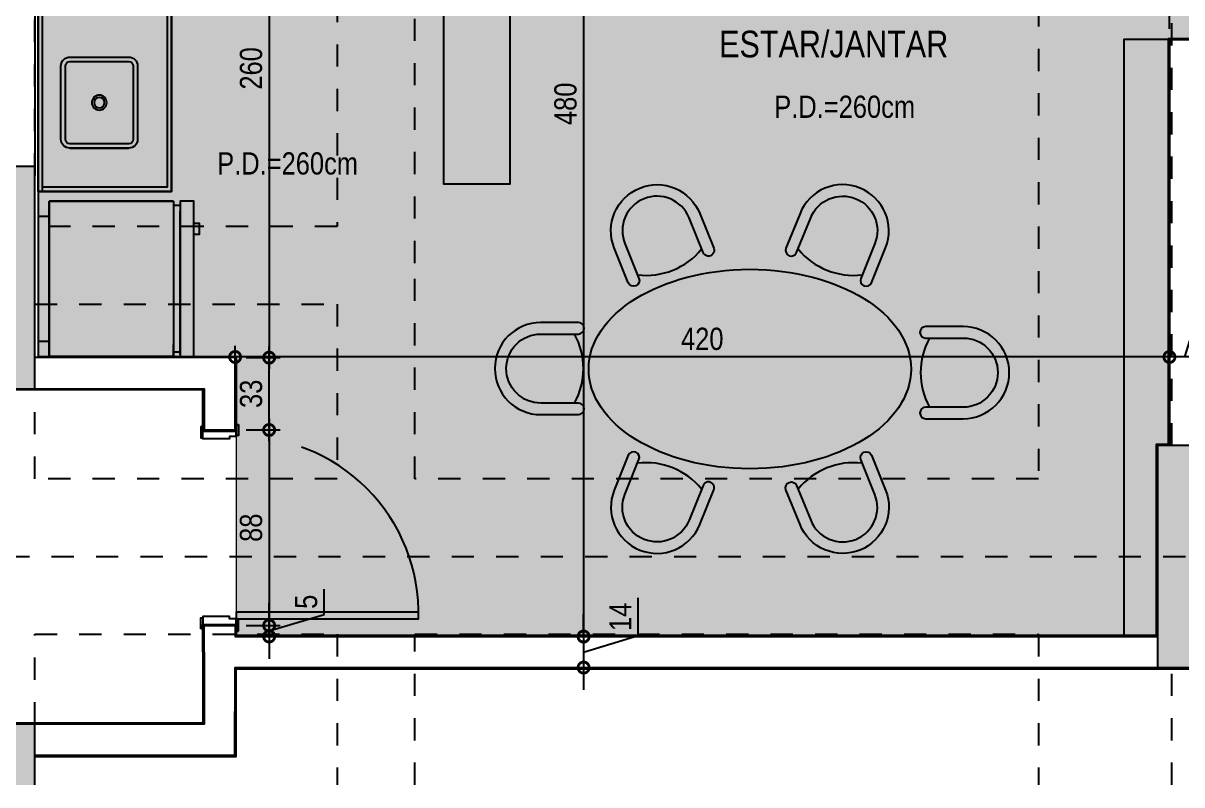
# Model space of a CAD drawing. Header units: metres. Extents: x -41 to 570, y -54 to 184.
# Drawn here: x 10.38 to 15.59, y -54.23 to -50.8 of the extents above; entities that cross this region are included whole.
import ezdxf
from ezdxf.enums import TextEntityAlignment as Align
from ezdxf.xclip import XClip

# ---------------------------------------------------------------- set-up
doc = ezdxf.new("R2010")
doc.units = ezdxf.units.M
doc.header["$XCLIPFRAME"] = 0
for name, pattern in [('DASHEDX2', [1.5, 1, -0.5]), ('ESTILO_TQS_0004', [1.1199999999999999, 0.5, -0.2, 0.01, -0.2, 0.01, -0.2]), ('PUC$0$DASHEDX2', [1.5, 1, -0.5])]:
    doc.linetypes.add(name, pattern=pattern)
for name, color, linetype in [('1', 232, 'DASHEDX2'), ('205', 232, 'ESTILO_TQS_0004'), ('4', 2, 'Continuous'), ('ARQ-DIM', 2, 'Continuous'), ('ARQ-TXT', 2, 'Continuous'), ('PUC$0$ARQ-ALV ACAB', 4, 'Continuous'), ('PUC$0$ARQ-ALV OSSO', 5, 'Continuous'), ('PUC$0$ARQ-CAX @ 1', 1, 'Continuous'), ('PUC$0$ARQ-HID', 7, 'Continuous'), ('PUC$0$ARQ-MOB', 7, 'Continuous'), ('PUC$0$ARQ-PRJ', 7, 'PUC$0$DASHEDX2')]:
    doc.layers.add(name, color=color, linetype=linetype)
doc.layers.add('PUC$0$ARQ-FORRO', color=9, linetype='Continuous', lineweight=5)
doc.styles.add('Adesa', font='ARIALN.TTF')
doc.dimstyles.new('ADESA 1-0050', dxfattribs={"dimtxt": 0.1, "dimasz": 0.1, "dimexe": 0.05, "dimexo": 0.05, "dimgap": 0.03, "dimtad": 1, "dimdec": 1, "dimlfac": 100, "dimzin": 12, "dimtxsty": 'Adesa', "dimblk": 'DOTSMALL', "dimcen": 1, "dimdle": 0.05, "dimclrd": 1, "dimclre": 1, "dimclrt": 256, "dimazin": 3, "dimtm": 1e-09, "dimtfac": 1, "dimtdec": 1, "dimtmove": 1, "dimatfit": 0, "dimldrblk": 'DOTSMALL', "dimfxl": 0.8, "dimtvp": 2, "dimtolj": 1, "dimtzin": 0, "dimarcsym": 0})

# ---------------------------------------------------------------- blocks, each defined once
blk = doc.blocks.new('PUC$0$00002ITA-AIT-PR-008-BSE-PLA-TIP-R00$0$Cuba 1')
blk.add_line((0.2050000000000978, 0.305000000000291), (0.2050000000000978, 0.03999999999996362))
for points in [[(0.1650000000001342, -4.547473508864641e-13, 0.414213562373095), (0.2050000000000978, 0.03999999999996362), (0.2050000000000978, 0.305000000000291, 0.414213562373095), (0.1650000000001342, 0.3449999999997999), (-0.1650000000001342, 0.3450000000002547, 0.414213562373095), (-0.2050000000001546, 0.3049999999998363), (-0.2050000000001546, 0.03999999999996362, 0.414213562373095), (-0.165000000000191, -4.547473508864641e-13)], [(-0.165000000000191, 0.02000000000043656), (0.1650000000001342, 0.01999999999952706, 0.414213562373095), (0.1849999999996612, 0.03999999999996362), (0.185000000000116, 0.3049999999998363, 0.414213562373095), (0.1650000000001342, 0.3249999999998181), (-0.1650000000001342, 0.3249999999998181, 0.414213562373095), (-0.185000000000116, 0.3049999999998363), (-0.1849999999996612, 0.03999999999996362, 0.414213562373095)]]:
    blk.add_lwpolyline(points, format="xyb", close=True)
for radius in [0.0337021129208581, 0.0237021129208581]:
    blk.add_circle((0, 0.1725000000001273), radius)
blk = doc.blocks.new('*U3397')
at = {"linetype": 'Continuous'}
blk.add_lwpolyline([(0, 0), (0, 0.5999999918791219), (-1.199999999998907, 0.5999999918791219), (-1.199999999998907, 0)], dxfattribs=at)
at = {"lineweight": -2}
for points in [[(-1.199999999998907, 0), (-1.199999999998907, 0.5999999918791219), (0, 0.5999999918791219), (0, 0)], [(-1.179999999998907, 0.02), (-1.179999999998907, 0.5799999918791219), (-0.02000000000000002, 0.5799999918791219), (-0.02, 0.02000000000000013)], [(0, 0.02), (-1.199999999998907, 0.02)], [(0, 0), (-1.199999999998907, 0)]]:
    blk.add_lwpolyline(points, dxfattribs=at)
at = {"lineweight": -2, "extrusion": (0, 0, -1), "zscale": -1, "rotation": 180}
blk.add_blockref('PUC$0$00002ITA-AIT-PR-008-BSE-PLA-TIP-R00$0$Cuba 1', (0.4000000000196451, 0.4474999923912041), dxfattribs=at)
blk = doc.blocks.new('*U3365')
for points in [[(0, 0), (-1.836970198722981e-17, 0.8200000000003125), (-0.03000000000020011, 0.8200000000003125), (-0.03000000000020009, 0)], [(-0.8749999999981308, 0.01000000000070145), (-0.8249999999984037, 0.01000000000070145), (-0.8249999999984037, 2.557953848736361e-13), (-0.8749999999981308, 2.557953848736361e-13)], [(0.05500000000006366, 0.01000000000036039), (0.005000000000336513, 0.01000000000036039), (0.005000000000336513, -8.526512829121202e-14), (0.05500000000006366, -8.526512829121202e-14)], [(-0.8649999999987084, -0.1599999999774298), (-0.8149999999989812, -0.1599999999774298), (-0.8149999999989812, -0.1499999999769841), (-0.8649999999987084, -0.1499999999769841)], [(0.04499999999984539, -0.1600000000460113), (-0.004999999999881766, -0.1600000000460113), (-0.004999999999881766, -0.1500000000455941), (0.04499999999984539, -0.1500000000455941)]]:
    blk.add_lwpolyline(points, close=True)
for points in [[(-0.8599999999991677, 0), (-0.8199999999999998, 2.273736754432321e-13), (-0.8199999999999998, -0.02999999999997272), (-0.8099999999997816, -0.02999999999997272), (-0.8099999999989858, -0.1499999999630006), (-0.8450000000000908, -0.149999999963228), (-0.8449999999995224, 0)], [(0.03999999999973625, -2.273736754432321e-13), (3.410605131648481e-13, 0), (3.410605131648481e-13, -0.03000000000020009), (-0.009999999999877218, -0.03000000000020009), (-0.009999999999877218, -0.1499999999999773), (0.02500000000077307, -0.1500000000002046), (0.02499999999952252, -2.273736754432321e-13)]]:
    blk.add_lwpolyline(points)
at = {"layer": 'PUC$0$ARQ-PRJ'}
blk.add_arc((-0.02365384615401838, 0.02365384615450771), 0.7966973711411196, 88.29864539466116, 181.7013546053483, dxfattribs=at)
blk = doc.blocks.new('PUC$0$pl apto tipo 1 puc')
at = {"layer": 'PUC$0$ARQ-ALV ACAB'}
for points, elevation in [([(-25.7882848676399, 0.2900082776113591), (-25.7882848676399, -2.304959889423837), (-26.679533418088, -2.304959889423837), (-26.67953249432352, -2.640547286551475), (-26.52953249432297, -2.640547123533929), (-26.52953341808745, -2.454959889423814), (-25.77828486759064, -2.454959889423814)], 4.318356323904093e-06), ([(-31.03205172505128, -2.689961659423824), (-31.03205023336559, -1.034990847697702), (-31.81982354489725, -1.034990759796839), (-31.81982354489725, -0.8750092260491199), (-30.87204998403434, -0.8750095632821627), (-30.87205172902192, -2.699961608013979)], 4.318356323904093e-06), ([(-30.81828602189516, -3.559957657495489), (-30.81828602189516, -2.70496165942381), (-30.81828602189516, -2.69996165942381), (-30.87205172902192, -2.69996160801398)], -4.31835632350037e-06), ([(-26.52953249432369, -3.635547205043314), (-26.52953249432369, -3.5105472050427), (-26.67953249432333, -3.5105472050427), (-26.67953249432333, -3.559961659423806), (-30.81828602189516, -3.559957657495489), (-26.67953249432333, -3.559961659423806)], -4.31835632350037e-06)]:
    blk.add_lwpolyline(points, dxfattribs=dict(at, elevation=elevation))
at = {"layer": 'PUC$0$ARQ-ALV ACAB', "elevation": 4.318356323904093e-06}
blk.add_lwpolyline([(-30.81828602189516, -3.559957657495488), (-30.81828602189516, -3.559957657495488)], close=True, dxfattribs=at)
at = {"layer": 'PUC$0$ARQ-ALV ACAB'}
for points in [[(-26.52953249432369, -3.636333951119586), (-26.52948810433573, -3.954831490057442), (-25.77324081750044, -3.954831490057428)], [(-25.77824081750045, -4.104831490057434), (-26.67860614605237, -4.104831490057444), (-26.67953249432367, -3.709961659423812), (-30.8232852074884, -3.709961659423824), (-26.67953249432333, -3.709961659423812)]]:
    blk.add_lwpolyline(points, dxfattribs=at)
at = {"layer": 'PUC$0$ARQ-ALV OSSO'}
for points, elevation in [([(-25.77327727750044, 2.859260849180443), (-25.7732848676399, -1.489959889423814)], -4.318356323902826e-06), ([(-31.01705173855576, -2.704961659423824), (-31.01705022888903, -1.019990848223731), (-31.81482354489725, -1.019990760322868), (-31.81482354489725, -0.880009227817475), (-30.87704998882521, -0.8800095615138069), (-30.8770517374884, -2.704961659423825)], 4.318356323904093e-06), ([(-25.7732848676399, -2.449959889423814), (-26.53453343186275, -2.449959889423814), (-26.53453249755802, -2.635547047459362), (-26.67453249108854, -2.635547199609065), (-26.67453341078274, -2.309959889423837), (-25.7732848676399, -2.309959889423837)], 4.318356323904093e-06), ([(-30.8770517374884, -2.705654802987747), (-30.8770517374884, -2.705584720005289)], -1.295506897130729e-05), ([(-26.53453249432369, -3.635547205043314), (-26.53453249432369, -3.515547205043325), (-26.67453249432333, -3.515547205043326), (-26.67453249432333, -3.564961659423806), (-30.8232852074884, -3.564961659423818)], -4.31835632350037e-06), ([(-26.53453249432369, -3.635547205043314), (-26.53453249432369, -3.515547205043325), (-26.67453249432333, -3.515547205043326), (-26.67453249432333, -3.564961659423806), (-30.8232852074884, -3.564961659423818)], -4.31835632350037e-06)]:
    blk.add_lwpolyline(points, dxfattribs=dict(at, elevation=elevation))
for points in [[(-26.53453249432369, -3.636333951119586), (-26.53448810433573, -3.959831490057442), (-25.77324081750044, -3.959831490057427)], [(-25.77324081750044, -4.099831490057435), (-26.67361700496068, -4.099831490057445), (-26.67454335323198, -3.704961659423812), (-30.82608413462683, -3.704961659423824)]]:
    blk.add_lwpolyline(points, dxfattribs=at)
at = {"layer": 'PUC$0$ARQ-CAX @ 1', "xscale": -1.000000000000016, "rotation": 90}
blk.add_blockref('*U3365', (-26.67953249432355, -3.485547205042509, -4.31835632350037e-06), dxfattribs=at)
at = {"layer": 'PUC$0$ARQ-HID', "extrusion": (0, 0, -1), "zscale": -1, "rotation": 270}
blk.add_blockref('*U3397', (25.7882848676399, -1.562039414001873, -4.318356323501638e-06), dxfattribs=at)
blk = doc.blocks.new('PUC$0$pl forro 1')
at = {"layer": 'PUC$0$ARQ-FORRO'}
h = blk.add_hatch(color=256, dxfattribs=at)
h.dxf.hatch_style = 1
h.paths.add_polyline_path([(5.549885731121023, 2.6848985943828), (5.54988655343427, 1.824902596311908), (5.496120023994266, 1.824902544901286), (5.496121768981844, -4.949983052615625e-05), (2.728320643843404, -6.940239395647474e-05), (2.728320830035585, -0.900646489882165), (5.496129895309473, -0.9006699618249963), (5.496129895309476, -2.100839310448232), (8.606137039050441, -2.100828752787119), (8.60613566340605, -0.1978419383331862), (8.756135675815678, -0.1978418412666493), (8.75613630171685, -1.1650668621095), (10.57988688537628, -1.165067340724049), (10.57988688537628, 1.429900826311147), (9.68863833493689, 1.429903611625282), (9.688637160105188, 2.684902596309088)])
blk.add_lwpolyline([(5.549885731121023, 2.6848985943828), (5.54988655343427, 1.824902596311908), (5.496120023994266, 1.824902544901286), (5.496121768981844, -4.949983052615625e-05), (2.728320643843404, -6.940239395647474e-05), (2.728320830035585, -0.900646489882165), (5.496129895309473, -0.9006699618249963), (5.496129895309476, -2.100839310448232), (8.606137039050441, -2.100828752787119), (8.60613566340605, -0.1978419383331862), (8.756135675815678, -0.1978418412666493), (8.75613630171685, -1.1650668621095), (10.57988688537628, -1.165067340724049), (10.57988688537628, 1.429900826311147), (9.68863833493689, 1.429903611625282), (9.688637160105188, 2.684902596309088)], close=True, dxfattribs=at)
blk = doc.blocks.new('PUC$0$GELADEIRA')
for p, q in [((-0.009807916487375223, 0.7391569013258277), (-0.6546741207783497, 0.7391569013258277)), ((-0.05502648320498338, 0.7391492746525046), (-0.009807923656921957, 0.7391569013276467)), ((-0.009807916487261537, 0.7391569013267372), (-0.05502143961894035, 0.7391492755010631)), ((-0.6999985621428777, 0.7092458692974333), (-0.699998562140604, 0.1500008279879694)), ((-0.6999985621404903, 0.7092458692974333), (1.437859395991836e-06, 0.7092458692974333)), ((-0.699998562140604, 0.1500008279870599), (-0.699998562140604, 0.7092458692974333)), ((-0.6999985621404903, 0.1500008279879694), (-0.6999985621404903, 0.7092458692974333)), ((1.437857008568244e-06, 0.7092458693010713), (-0.05502143962155515, 0.7092458692992523)), ((-0.05502143961894035, 0.7092458692983428), (1.437859509678674e-06, 0.7092458692983428)), ((1.437859395936325e-06, 0.1500008279887652), (1.437857008568244e-06, 0.7092458693010713)), ((1.437859395991836e-06, 0.7092458692974333), (1.437859395936325e-06, 0.1500008279869463)), ((1.437859509678674e-06, 0.7092458692983428), (1.437859509623163e-06, 0.1500008279878557)), ((-0.699998562140604, 0.1500008279879694), (1.437859395936325e-06, 0.1500008279887652)), ((1.437859395936325e-06, 0.1500008279869463), (-0.699998562140604, 0.1500008279870599)), ((1.437859509623163e-06, 0.1500008279878557), (-0.6999985621404903, 0.1500008279879694))]:
    blk.add_line(p, q)
blk.add_lwpolyline([(1.437859509678674e-06, 0.7391569013267372), (1.437859509678674e-06, 0.800000827989038), (-0.6999985621404903, 0.8000008279891517), (-0.6999985621404903, 0.7391569013267372)], close=True)
for points in [[(-0.5999985621404675, 0.8000008279891517), (-0.5999985621404675, 0.8240008279891526), (-0.5499985621404562, 0.8240008279891526), (-0.5499985621404562, 0.8000008279891517)], [(-0.6799985621405085, 0.7391569013267372), (-0.6799985621405085, 0.7092458692974333)], [(-0.01999856214047213, 0.7391569013267372), (-0.01999856214047213, 0.7092458692983428)], [(-0.6299985621404403, 0.1500008279879694), (-0.6299985621400992, 0.1000008279879012), (-0.06999856214099515, 0.100000827990175), (-0.06999999999999323, 0.1500000019029131)]]:
    blk.add_lwpolyline(points)
blk = doc.blocks.new('PUC$0$mobiliariop35')
for points in [[(-0.1534172595220298, 0.9402359659846696, -0.4142135623730951), (0.0019398831605031, 1.095593108667159), (0.0022428468500948, 1.095593108667159, -0.4142135623730951), (0.1575999895330824, 0.9402359659846696), (0.1575999895330824, 0.7713725669980394, 1), (0.2093857037602902, 0.7713725669980394), (0.2093857037602902, 0.9402359659846696, 0.4142135623730951), (0.0022428468500948, 1.147378822894665), (0.0019398831605031, 1.147378822894665, 0.4142135623730957), (-0.2052029737496923, 0.9402359659846696), (-0.2052029737496923, 0.7713725669980394, 1), (-0.1534172595220298, 0.7713725669980394)], [(-0.6809158028145248, 0.2737137504046103, -0.4142135623730951), (-0.7667626272182133, 0.4759561947745823), (-0.7666491350219076, 0.4762370978165933, -0.4142135623730951), (-0.5644066906525042, 0.5620839222203105), (-0.4078392734845693, 0.4988265795733044, 1), (-0.3884400034903592, 0.5468414577022429), (-0.5450074206573845, 0.6100988003492632, 0.4142135623730951), (-0.8146640131512866, 0.4956363678109598), (-0.8147775053471376, 0.4953554647689488, 0.4142135623730957), (-0.7003150728082801, 0.2256988722756716), (-0.543747655641255, 0.1624415296286514, 1), (-0.5243483856465903, 0.2104564077575901)], [(0.68091580281407, 0.2737137504046103, 0.4142135623730951), (0.7667626272182133, 0.4759561947745823), (0.7666491350219076, 0.4762370978165933, 0.4142135623730951), (0.5644066906525042, 0.5620839222203105), (0.4078392734850242, 0.4988265795733044, -1), (0.3884400034903592, 0.5468414577022429), (0.5450074206578392, 0.6100988003492632, -0.4142135623730951), (0.8146640131512866, 0.4956363678109598), (0.8147775053471376, 0.4953554647689488, -0.4142135623730957), (0.700315072808735, 0.2256988722756716), (0.543747655641255, 0.1624415296286514, -1), (0.5243483856461353, 0.2104564077575901)], [(-0.6809158028145248, -0.2737137504046245, 0.4142135623730951), (-0.7667626272182133, -0.4759561947745823), (-0.7666491350219076, -0.4762370978166075, 0.4142135623730951), (-0.5644066906525042, -0.5620839222203245), (-0.4078392734845693, -0.4988265795733044, -1), (-0.3884400034903592, -0.5468414577022572), (-0.5450074206573845, -0.6100988003492775, -0.4142135623730951), (-0.8146640131512866, -0.495636367810974), (-0.8147775053471376, -0.4953554647689629, -0.4142135623730957), (-0.7003150728082801, -0.2256988722756859), (-0.543747655641255, -0.1624415296286514, -1), (-0.5243483856465903, -0.2104564077576043)], [(0.68091580281407, -0.2737137504046245, -0.4142135623730951), (0.7667626272182133, -0.4759561947745823), (0.7666491350219076, -0.4762370978166075, -0.4142135623730951), (0.5644066906525042, -0.5620839222203245), (0.4078392734850242, -0.4988265795733044, 1), (0.3884400034903592, -0.5468414577022572), (0.5450074206578392, -0.6100988003492775, 0.4142135623730951), (0.8146640131512866, -0.495636367810974), (0.8147775053471376, -0.4953554647689629, 0.4142135623730957), (0.700315072808735, -0.2256988722756859), (0.543747655641255, -0.1624415296286514, 1), (0.5243483856461353, -0.2104564077576043)], [(0.139214481977433, -0.9597308673104123, -0.4142135623730951), (-0.0161426607050999, -1.115088009992902), (-0.0164456243951463, -1.115088009992902, -0.4142135623730951), (-0.1718027670781339, -0.9597308673104123), (-0.1718027670781339, -0.7908674683237537, 1), (-0.2235884813057964, -0.7908674683237537), (-0.2235884813057964, -0.9597308673104123, 0.4142135623730951), (-0.0164456243951463, -1.166873724220407), (-0.0161426607050999, -1.166873724220407, 0.4142135623730957), (0.1910001962046408, -0.9597308673104123), (0.1910001962046408, -0.7908674683237537, 1), (0.139214481977433, -0.7908674683237537)]]:
    blk.add_lwpolyline(points, format="xyb", close=True)
for centre, start, end in [((0.0020913650050716, 1.070385131660188), 241.1034455993127, 298.8965544006873), ((-0.7433334518327686, 0.4666535719020999), 309.1034455999254, 6.896554400206102), ((0.7433334518327686, 0.4666535719020999), 173.1034455997939, 230.8965544000745), ((-0.7433334518327686, -0.4666535719020999), 353.1034455997939, 50.89655440007458), ((0.7433334518327686, -0.4666535719021141), 129.1034455999254, 186.8965544002061), ((-0.0162941425501231, -1.08988003298593), 61.10344559931268, 118.8965544006873)]:
    blk.add_arc(centre, 0.3218109595076805, start, end)
at = {"linetype": 'Continuous'}
blk.add_ellipse((0, 0), major_axis=(0, 0.7249999991850001), ratio=0.6190476190476191, dxfattribs=at)
blk = doc.blocks.new('PUC$0$layout opção 1')
at = {"layer": 'PUC$0$ARQ-MOB', "elevation": 7.977746502866604e-06}
blk.add_lwpolyline([(-5.073141125273393, 3.712929454615015), (-4.873141125273348, 3.712929454615015), (-4.873139322261151, 6.392890453265032)], dxfattribs=at)
at = {"layer": 'PUC$0$ARQ-MOB'}
blk.add_lwpolyline([(-2.11375471293999, 3.511476649684838), (-1.813755015370099, 3.511476649684838), (-1.813755015370099, 4.361476649684839), (-2.11375471293999, 4.361476649684839)], close=True, dxfattribs=at)
for name, p, rotation in [('PUC$0$mobiliariop35', (-3.191482948343214, 5.195409175885814), 270), ('PUC$0$GELADEIRA', (0.1099970221781739, 5.139620611425613, 4.318356324304094e-06), 90)]:
    blk.add_blockref(name, p, dxfattribs=dict(at, rotation=rotation))
blk = doc.blocks.new('PUC')
at = {"layer": 'PUC$0$ARQ-ALV ACAB', "elevation": -4.318356323902826e-06}
for points in [[(-10.43004159998796, 53.95485430141046), (-4.063307039831233, 53.95486017936641), (-4.063307039831233, 54.04988275718944)], [(-15.479615603525, 53.71058031498591), (-15.83504159998796, 53.71058031498591), (-15.83504159998796, 53.27425559168383)], [(-10.43504126009019, 52.4549929993664), (-10.03815861594353, 52.4549929993664), (-10.02504159998796, 52.4549929993664), (-10.02504159998796, 52.05499601854508)]]:
    blk.add_lwpolyline(points, dxfattribs=at)
at = {"layer": 'PUC$0$ARQ-ALV OSSO', "xscale": -1, "rotation": 180}
blk.add_blockref('PUC$0$pl apto tipo 1 puc', (15.34324360750044, 50.00003310994258), dxfattribs=at)
at = {"layer": 'PUC$0$ARQ-FORRO'}
blk.add_blockref('PUC$0$pl forro 1', (-21.02492814551574, 50.87509217305527, -4.318356323902826e-06), dxfattribs=at)
at = {"layer": 'PUC$0$ARQ-MOB'}
blk.add_blockref('PUC$0$layout opção 1', (-10.4550374543299, 47.16577358503724, -4.318356323902826e-06), dxfattribs=at)
blk = doc.blocks.new('_DotSmall')
at = {"color": 0, "linetype": 'ByBlock', "const_width": 0.5}
blk.add_lwpolyline([(-0.0625, 0, 1), (0.0625, 0, 1)], format="xyb", close=True, dxfattribs=at)
blk = doc.blocks.new('*D560')
at = {"layer": 'ARQ-DIM', "color": 1, "lineweight": -2, "transparency": 16777216}
for p, q in [((15.60380801935636, -52.30701913960352), (15.64736941089797, -52.16181450113149)), ((15.64736941089797, -52.16181450113149), (15.81685099343548, -52.16181450113149)), ((15.53380812998796, -52.40684708740901), (15.53380812998796, -52.25701913960352)), ((15.67380790872475, -52.40684694827163), (15.67380790872475, -52.25701913960352)), ((15.53380812998796, -52.30701913960352), (15.43380812998796, -52.30701913960352)), ((15.67380790872475, -52.30701913960352), (15.53380812998796, -52.30701913960352)), ((15.67380790872475, -52.30701913960352), (15.53380812998796, -52.30701913960352)), ((15.67380790872475, -52.30701913960352), (15.77380790872475, -52.30701913960352))]:
    blk.add_line(p, q, dxfattribs=at)
at = {"layer": 'Defpoints', "color": 0, "transparency": 16777216}
for p in [(15.53380812998796, -52.30701913960352), (15.53380812998796, -52.45684708740901, -4.318356323902826e-06), (15.67380790872475, -52.45684694827163, 4.318356323904093e-06)]:
    blk.add_point(p, dxfattribs=at)
at = {"layer": 'ARQ-DIM', "color": 1, "lineweight": -2, "transparency": 16777216, "xscale": 0.1, "yscale": 0.1, "zscale": 0.1}
blk.add_blockref('_DotSmall', (15.53380812998796, -52.30701913960352), dxfattribs=at)
at = {"layer": 'ARQ-DIM', "color": 1, "lineweight": -2, "transparency": 16777216, "xscale": 0.1, "yscale": 0.1, "zscale": 0.1, "rotation": 180}
blk.add_blockref('_DotSmall', (15.67380790872475, -52.30701913960352), dxfattribs=at)
at = {"layer": 'ARQ-DIM', "transparency": 16777216, "insert": (15.73211020216672, -52.08160986265946), "char_height": 0.1, "attachment_point": 5, "style": 'Adesa'}
blk.add_mtext('\\A1;14', dxfattribs=at)
blk = doc.blocks.new('*D570')
at = {"layer": 'ARQ-DIM', "color": 1, "lineweight": -2, "transparency": 16777216}
for p, q in [((11.48412520901383, -49.65610169783568), (11.48412520901384, -52.35999299936644)), ((11.28841255935147, -49.70610169783568), (11.53412520901384, -49.70610169783568)), ((11.3812898032823, -52.30999299936644), (11.53412520901384, -52.30999299936644))]:
    blk.add_line(p, q, dxfattribs=at)
at = {"layer": 'Defpoints', "color": 0, "transparency": 16777216}
for p in [(11.23841255935146, -49.70610169783568, -8.590397896790466e-06), (11.3312898032823, -52.30999299936644, 4.318356323904093e-06), (11.48412520901384, -52.30999299936644)]:
    blk.add_point(p, dxfattribs=at)
at = {"layer": 'ARQ-DIM', "color": 1, "lineweight": -2, "transparency": 16777216, "xscale": 0.1, "yscale": 0.1, "zscale": 0.1}
for p, rotation in [((11.48412520901383, -49.70610169783568), 90), ((11.48412520901384, -52.30999299936644), 270)]:
    blk.add_blockref('_DotSmall', p, dxfattribs=dict(at, rotation=rotation))
at = {"layer": 'ARQ-DIM', "transparency": 16777216, "insert": (11.40306791024165, -51.00804734860105), "char_height": 0.1, "attachment_point": 5, "rotation": 90, "style": 'Adesa'}
blk.add_mtext('\\A1;260', dxfattribs=at)
blk = doc.blocks.new('*D573')
at = {"layer": 'ARQ-DIM', "color": 1, "lineweight": -2, "transparency": 16777216}
for p, q in [((11.33108338464997, -52.40683424436033), (11.33108338464997, -52.25701913960352)), ((15.53380812998796, -52.40684708740901), (15.53380812998796, -52.25701913960352)), ((15.58380812998796, -52.30701913960352), (11.28108338464997, -52.30701913960352))]:
    blk.add_line(p, q, dxfattribs=at)
at = {"layer": 'Defpoints', "color": 0, "transparency": 16777216}
for p in [(11.33108338464997, -52.30701913960352), (11.33108338464997, -52.45683424436033, 4.318356323904093e-06), (15.53380812998796, -52.45684708740901, -4.318356323902826e-06)]:
    blk.add_point(p, dxfattribs=at)
at = {"layer": 'ARQ-DIM', "color": 1, "lineweight": -2, "transparency": 16777216, "xscale": 0.1, "yscale": 0.1, "zscale": 0.1, "rotation": 180}
blk.add_blockref('_DotSmall', (11.33108338464997, -52.30701913960352), dxfattribs=at)
at = {"layer": 'ARQ-DIM', "color": 1, "lineweight": -2, "transparency": 16777216, "xscale": 0.1, "yscale": 0.1, "zscale": 0.1}
blk.add_blockref('_DotSmall', (15.53380812998796, -52.30701913960352), dxfattribs=at)
at = {"layer": 'ARQ-DIM', "transparency": 16777216, "insert": (13.43244575731896, -52.22596184083135), "char_height": 0.1, "attachment_point": 5, "style": 'Adesa'}
blk.add_mtext('\\A1;420', dxfattribs=at)
blk = doc.blocks.new('*D575')
at = {"layer": 'ARQ-DIM', "color": 1, "lineweight": -2, "transparency": 16777216}
for p, q in [((12.89859064998299, -48.71926077000003), (12.89859064998299, -53.615580314996)), ((12.83832468345893, -48.76926077000003), (12.94859064998299, -48.76926077000003)), ((12.83832468370501, -53.56558031499601), (12.94859064998299, -53.56558031499601))]:
    blk.add_line(p, q, dxfattribs=at)
at = {"layer": 'Defpoints', "color": 0, "transparency": 16777216}
for p in [(12.78832468345893, -48.76926077000003), (12.78832468370501, -53.56558031499601, -4.31835632350037e-06), (12.89859064998299, -53.56558031499601)]:
    blk.add_point(p, dxfattribs=at)
at = {"layer": 'ARQ-DIM', "color": 1, "lineweight": -2, "transparency": 16777216, "xscale": 0.1, "yscale": 0.1, "zscale": 0.1}
for p, rotation in [((12.89859064998299, -48.76926077000003), 90), ((12.89859064998299, -53.56558031499601), 270)]:
    blk.add_blockref('_DotSmall', p, dxfattribs=dict(at, rotation=rotation))
at = {"layer": 'ARQ-DIM', "transparency": 16777216, "insert": (12.8175333512108, -51.16742054249801), "char_height": 0.1, "attachment_point": 5, "rotation": 90, "style": 'Adesa'}
blk.add_mtext('\\A1;480', dxfattribs=at)
blk = doc.blocks.new('*D581')
at = {"layer": 'ARQ-DIM', "color": 1, "lineweight": -2, "transparency": 16777216}
for p, q in [((13.14420456539909, -53.56131059474662), (13.14420456539909, -53.3918290122091)), ((12.898590649983, -53.56499476937648), (12.898590649983, -53.46499476937648)), ((12.83832468370501, -53.56499476937648), (12.948590649983, -53.56499476937648)), ((12.898590649983, -53.63499476937145), (13.14420456539909, -53.56131059474662)), ((12.898590649983, -53.56499476937648), (12.898590649983, -53.70499476936642)), ((12.898590649983, -53.56499476937648), (12.898590649983, -53.70499476936642)), ((12.83832468370501, -53.70499476936642), (12.948590649983, -53.70499476936642)), ((12.898590649983, -53.70499476936642), (12.898590649983, -53.80499476936642))]:
    blk.add_line(p, q, dxfattribs=at)
at = {"layer": 'Defpoints', "color": 0, "transparency": 16777216}
for p in [(12.78832468370501, -53.56499476937648, -4.31835632350037e-06), (12.78832468370501, -53.70499476936642), (12.898590649983, -53.70499476936642)]:
    blk.add_point(p, dxfattribs=at)
at = {"layer": 'ARQ-DIM', "color": 1, "lineweight": -2, "transparency": 16777216, "xscale": 0.1, "yscale": 0.1, "zscale": 0.1}
for p, rotation in [((12.898590649983, -53.56499476937648), 270), ((12.898590649983, -53.70499476936642), 90)]:
    blk.add_blockref('_DotSmall', p, dxfattribs=dict(at, rotation=rotation))
at = {"layer": 'ARQ-DIM', "transparency": 16777216, "insert": (13.06399992692704, -53.47656980347784), "char_height": 0.1, "attachment_point": 5, "rotation": 90, "style": 'Adesa'}
blk.add_mtext('\\A1;14', dxfattribs=at)
blk = doc.blocks.new('*D601')
at = {"layer": 'ARQ-DIM', "color": 1, "lineweight": -2, "transparency": 16777216}
for p, q in [((15.53380638132477, -50.83004267145638), (15.53380638132477, -50.63843916071251)), ((16.47157993739681, -50.83004267145638), (16.47157993739681, -50.63843916071251)), ((15.48380638132477, -50.68843916071251), (16.52157993739681, -50.68843916071251))]:
    blk.add_line(p, q, dxfattribs=at)
at = {"layer": 'Defpoints', "color": 0, "transparency": 16777216}
for p in [(16.47157993739681, -50.68843916071251), (15.53380638132477, -50.88004267145638, 4.318356323904093e-06), (16.47157993739681, -50.88004267145638, 4.318356323904093e-06)]:
    blk.add_point(p, dxfattribs=at)
at = {"layer": 'ARQ-DIM', "color": 1, "lineweight": -2, "transparency": 16777216, "xscale": 0.1, "yscale": 0.1, "zscale": 0.1, "rotation": 180}
blk.add_blockref('_DotSmall', (15.53380638132477, -50.68843916071251), dxfattribs=at)
at = {"layer": 'ARQ-DIM', "color": 1, "lineweight": -2, "transparency": 16777216, "xscale": 0.1, "yscale": 0.1, "zscale": 0.1}
blk.add_blockref('_DotSmall', (16.47157993739681, -50.68843916071251), dxfattribs=at)
at = {"layer": 'ARQ-DIM', "transparency": 16777216, "insert": (16.00269315936079, -50.60738186194033), "char_height": 0.1, "attachment_point": 5, "style": 'Adesa'}
blk.add_mtext('\\A1;94', dxfattribs=at)
blk = doc.blocks.new('*D613')
at = {"layer": 'ARQ-DIM', "color": 1, "lineweight": -2, "transparency": 16777216}
for p, q in [((11.48412520901384, -52.68558030955167), (11.48412520901384, -52.25999299936645)), ((11.3812898032823, -52.30999299936644), (11.53412520901384, -52.30999299936644)), ((11.38128888358811, -52.63558030955167), (11.53412520901384, -52.63558030955167))]:
    blk.add_line(p, q, dxfattribs=at)
at = {"layer": 'Defpoints', "color": 0, "transparency": 16777216}
for p in [(11.3312898032823, -52.30999299936644, 4.318356323904093e-06), (11.48412520901384, -52.30999299936644), (11.3312888835881, -52.63558030955167, 4.318356323904093e-06)]:
    blk.add_point(p, dxfattribs=at)
at = {"layer": 'ARQ-DIM', "color": 1, "lineweight": -2, "transparency": 16777216, "xscale": 0.1, "yscale": 0.1, "zscale": 0.1}
for p, rotation in [((11.48412520901384, -52.30999299936644), 90), ((11.48412520901384, -52.63558030955167), 270)]:
    blk.add_blockref('_DotSmall', p, dxfattribs=dict(at, rotation=rotation))
at = {"layer": 'ARQ-DIM', "transparency": 16777216, "insert": (11.40306791024166, -52.47278665445904), "char_height": 0.1, "attachment_point": 5, "rotation": 90, "style": 'Adesa'}
blk.add_mtext('\\A1;33', dxfattribs=at)
blk = doc.blocks.new('*D614')
at = {"layer": 'ARQ-DIM', "color": 1, "lineweight": -2, "transparency": 16777216}
for p, q in [((11.48412520901384, -52.58558030955167), (11.48412520901384, -53.56558031498592)), ((11.38128888358811, -52.63558030955167), (11.53412520901384, -52.63558030955167)), ((11.3812888835881, -53.51558031498593), (11.53412520901384, -53.51558031498593))]:
    blk.add_line(p, q, dxfattribs=at)
at = {"layer": 'Defpoints', "color": 0, "transparency": 16777216}
for p in [(11.3312888835881, -52.63558030955167, 4.318356323904093e-06), (11.3312888835881, -53.51558031498593, -4.31835632350037e-06), (11.48412520901384, -53.51558031498593)]:
    blk.add_point(p, dxfattribs=at)
at = {"layer": 'ARQ-DIM', "color": 1, "lineweight": -2, "transparency": 16777216, "xscale": 0.1, "yscale": 0.1, "zscale": 0.1}
for p, rotation in [((11.48412520901384, -52.63558030955167), 90), ((11.48412520901384, -53.51558031498593), 270)]:
    blk.add_blockref('_DotSmall', p, dxfattribs=dict(at, rotation=rotation))
at = {"layer": 'ARQ-DIM', "transparency": 16777216, "insert": (11.40306791024166, -53.07558031226878), "char_height": 0.1, "attachment_point": 5, "rotation": 90, "style": 'Adesa'}
blk.add_mtext('\\A1;88', dxfattribs=at)
blk = doc.blocks.new('*D615')
at = {"layer": 'ARQ-DIM', "color": 1, "lineweight": -2, "transparency": 16777216}
for p, q in [((11.73168318991426, -53.46602014790604), (11.73168318991426, -53.35165452716934)), ((11.48412520901385, -53.51558031498593), (11.48412520901385, -53.41558031498592)), ((11.48412520901385, -53.54028754217617), (11.73168318991426, -53.46602014790604)), ((11.3812888835881, -53.51558031498593), (11.53412520901385, -53.51558031498593)), ((11.48412520901385, -53.56499476936641), (11.48412520901385, -53.51558031498593)), ((11.48412520901385, -53.56499476936641), (11.48412520901385, -53.51558031498593)), ((11.38128888682289, -53.56499476936641), (11.53412520901385, -53.56499476936641)), ((11.48412520901385, -53.56499476936641), (11.48412520901385, -53.66499476936641))]:
    blk.add_line(p, q, dxfattribs=at)
at = {"layer": 'Defpoints', "color": 0, "transparency": 16777216}
for p in [(11.3312888835881, -53.51558031498593, -4.31835632350037e-06), (11.48412520901385, -53.51558031498593), (11.33128888682289, -53.56499476936641, -4.31835632350037e-06)]:
    blk.add_point(p, dxfattribs=at)
at = {"layer": 'ARQ-DIM', "color": 1, "lineweight": -2, "transparency": 16777216, "xscale": 0.1, "yscale": 0.1, "zscale": 0.1}
for p, rotation in [((11.48412520901385, -53.51558031498593), 270), ((11.48412520901385, -53.56499476936641), 90)]:
    blk.add_blockref('_DotSmall', p, dxfattribs=dict(at, rotation=rotation))
at = {"layer": 'ARQ-DIM', "transparency": 16777216, "insert": (11.65083052961411, -53.40883733753768), "char_height": 0.1, "attachment_point": 5, "rotation": 90, "style": 'Adesa'}
blk.add_mtext('\\A1;5', dxfattribs=at)
blk = doc.blocks.new('*D642')
at = {"layer": 'ARQ-DIM', "color": 1, "lineweight": -2, "transparency": 16777216}
for p, q in [((15.75192475435636, -52.30701913960353), (15.82599065029692, -52.12182814369629)), ((15.82599065029692, -52.12182814369629), (15.99567687130647, -52.12182814369629)), ((15.67380790872475, -52.40684694827163), (15.67380790872475, -52.25701913960353)), ((15.83004159998796, -52.40684694827163), (15.83004159998796, -52.25701913960353)), ((15.67380790872475, -52.30701913960353), (15.57380790872475, -52.30701913960353)), ((15.67380790872475, -52.30701913960353), (15.83004159998796, -52.30701913960353)), ((15.67380790872475, -52.30701913960353), (15.83004159998796, -52.30701913960353)), ((15.83004159998796, -52.30701913960353), (15.93004159998796, -52.30701913960353))]:
    blk.add_line(p, q, dxfattribs=at)
at = {"layer": 'Defpoints', "color": 0, "transparency": 16777216}
for p in [(15.83004159998796, -52.30701913960353), (15.67380790872475, -52.45684694827163, 4.318356323904093e-06), (15.83004159998796, -52.45684694827163)]:
    blk.add_point(p, dxfattribs=at)
at = {"layer": 'ARQ-DIM', "color": 1, "lineweight": -2, "transparency": 16777216, "xscale": 0.1, "yscale": 0.1, "zscale": 0.1}
blk.add_blockref('_DotSmall', (15.67380790872475, -52.30701913960353), dxfattribs=at)
at = {"layer": 'ARQ-DIM', "color": 1, "lineweight": -2, "transparency": 16777216, "xscale": 0.1, "yscale": 0.1, "zscale": 0.1, "rotation": 180}
blk.add_blockref('_DotSmall', (15.83004159998796, -52.30701913960353), dxfattribs=at)
at = {"layer": 'ARQ-DIM', "transparency": 16777216, "insert": (15.91083376080169, -52.04077084492412), "char_height": 0.1, "attachment_point": 5, "style": 'Adesa'}
blk.add_mtext('\\A1;16', dxfattribs=at)
blk = doc.blocks.new('est-lo-08-6sa-r00')
at = {"layer": '4'}
h = blk.add_hatch(color=8, dxfattribs=at)
h.dxf.hatch_style = 1
h.paths.add_polyline_path([(72.45359600000049, -775.948262999999), (89.9877070000004, -768.6301379999992), (31.82787399999984, -629.2800969999994), (14.29376300000001, -636.5982219999993)], flags=17)
h.paths.add_polyline_path([(-113.9049340000005, -1069.376460999999), (37.44213000000002, -1006.209490999998), (30.12385199999994, -988.6750119999992), (-103.6891010000002, -1044.523857999999), (-278.9303289999998, -624.6486359999992), (-286.2484539999996, -607.1145249999993), (-286.2484749999996, -607.1145339999996), (-307.0557899999995, -557.2605349999997), (-324.5898800000006, -564.5786499999994)])
h.paths.add_polyline_path([(-3206.956630999998, -1758.910156999999), (-3258.953831999998, -1634.325684), (-3291.253509999999, -1647.806439999999), (-3239.256308999999, -1772.390912999999)])
h.paths.add_polyline_path([(-2993.189753999998, -2271.092217999998), (-3020.151167, -2206.492820999998), (-3034.916840999999, -2212.655495999998), (-3140.452497999998, -1959.793706999999), (-3125.686931, -1953.631075999999), (-3148.796797999999, -1898.260197999999), (-3181.096476999999, -1911.740953999999), (-3025.489431999998, -2284.572973999999)])
h.paths.add_polyline_path([(-2947.092820999999, -1013.293024), (-2914.793142, -999.8122680000004), (-2953.309588, -907.527473), (-2985.609266, -921.0082290000005)])
h.paths.add_polyline_path([(-2727.356492000001, -1539.777800999999), (-2695.056814, -1526.297044999999), (-2733.573258999998, -1434.012249999999), (-2765.872937999999, -1447.493005999999)])
h.paths.add_polyline_path([(2122.48851, 465.4148090000003), (2070.491308999999, 589.9992829999999), (2038.191631, 576.5185270000004), (2090.188831999999, 451.9340530000002)])
h.paths.add_polyline_path([(2012.331383999999, 729.3495480000001), (1857.495358999999, 1100.334220999999), (1825.19568, 1086.853464999999), (1852.1572, 1022.254111), (1866.922767, 1028.416743), (1971.687404999999, 777.4023), (1956.921837999999, 771.2396689999997), (1980.031704999999, 715.8687919999996)])
h.paths.add_polyline_path([(2336.253806, -46.76345599999922), (2180.644029, 326.0751100000004), (2148.34435, 312.5943540000004), (2171.454217999999, 257.2234770000007), (2186.219784999999, 263.3861090000001), (2291.758174999999, 10.51777200000049), (2276.992607999999, 4.355141000000913), (2303.954127999999, -60.24421199999915)])
h.paths.add_polyline_path([(-385.5172349999993, -426.3873289999996), (-595.433067999999, 76.56770299999988), (-627.7327459999995, 63.08694799999952), (-600.7712259999996, -1.512405999999999), (-586.0056589999992, 4.650225999999691), (-426.1612139999996, -378.3345759999996), (-440.9267810000002, -384.4972079999997), (-417.8169139999999, -439.8680849999996)])
h.paths.add_polyline_path([(-83.24965799999964, 290.3351419999996), (-592.6617279999998, 77.7243639999995), (-382.7471940000005, -425.2275579999996), (-365.2130830000006, -417.9094339999997), (-567.8094919999992, 67.50837699999983), (-108.2312119999995, 259.3202749999996), (-7.318124999999773, 17.53411100000015), (-242.6443529999995, -80.68282400000008), (-140.96112, -324.3142569999997), (-70.36325099999982, -294.8491759999998), (-77.68137600000048, -277.3150649999997), (-130.7451330000004, -299.4620209999997), (-217.7921169999998, -90.89881099999997), (0, 0), (87.04691000000038, -208.5630329999998), (33.98315200000015, -230.7099889999997), (41.30127699999991, -248.2440999999996), (126.664713, -212.6163879999996), (103.5548460000003, -157.2455109999998), (88.78927800000055, -163.4081419999998), (-71.05370500000018, 219.5731569999998), (-56.28813799999982, 225.7357879999997)])
h.paths.add_polyline_path([(395.5056669999994, -856.7658279999989), (368.5441479999995, -792.1664749999987), (353.7785799999997, -798.329105999999), (193.1650519999996, -413.5015989999993), (207.9306199999999, -407.3389679999995), (184.8207519999999, -351.9680909999994), (-61.57965100000013, -454.8069989999995), (-28.45266399999963, -534.1692129999994), (-10.91852799999941, -526.8510599999992), (-36.72741499999947, -465.0229859999995), (159.8391989999999, -382.9829579999996), (355.8878640000003, -852.7124729999991), (159.32125, -934.7525009999987), (132.7484019999998, -871.0736249999991), (115.2142970000001, -878.391764999999), (141.787139, -942.0706259999986), (123.3301799999996, -949.7739149999989), (130.6483049999998, -967.3080259999988)])
h.paths.add_polyline_path([(-2506.849069, -2068.110103999999), (-2474.549390999999, -2054.629347999999), (-2513.065836, -1962.344552999999), (-2545.365514999999, -1975.825308999998)])
h.paths.add_polyline_path([(-2448.754924, -805.304224), (-2411.841008, -789.8976419999999), (-2450.357452999999, -697.6128460000004), (-2487.271369999998, -713.0194279999998)])
h.paths.add_polyline_path([(-2277.356152000001, -1215.972988999999), (-2240.442234999999, -1200.566406999999), (-2278.958680999999, -1108.281610999999), (-2315.872596999998, -1123.688192999999)])
h.paths.add_polyline_path([(-2180.680405, -1447.606533999999), (-2143.766489, -1432.199950999999), (-2182.282934, -1339.915155999999), (-2219.196851, -1355.321738)])
h.paths.add_polyline_path([(-2008.511896999999, -1860.119569999998), (-1971.59798, -1844.712986999999), (-2010.114424999999, -1752.428191999998), (-2047.028341999999, -1767.834773999999)])
h.paths.add_polyline_path([(-1950.417031, -597.315415), (-1918.117352999999, -583.8346590000001), (-1956.633798, -491.5498640000002), (-1988.933476999999, -505.0306199999999)])
h.paths.add_polyline_path([(-1779.018259, -1007.984179999999), (-1746.71858, -994.5034239999998), (-1785.235026, -902.218629), (-1817.534703999999, -915.6993849999996)])
h.paths.add_polyline_path([(-1682.342512999999, -1239.617724999999), (-1650.042834, -1226.136968999999), (-1688.559278999999, -1133.852173999999), (-1720.858957999999, -1147.332929999999)])
h.paths.add_polyline_path([(-1510.174004, -1652.130760999999), (-1477.874324999999, -1638.650004999999), (-1516.390770999999, -1546.365209999999), (-1548.690448999999, -1559.845965999998)])
h.paths.add_polyline_path([(-1456.693376999999, -391.2524330000001), (-1424.393697999999, -377.7716770000002), (-1462.910144, -285.4868820000001), (-1495.209821999999, -298.9676380000003)])
h.paths.add_polyline_path([(-1285.294603999999, -801.9211979999995), (-1252.994926, -788.4404419999995), (-1291.511371, -696.1556469999997), (-1323.811048999999, -709.6364029999997)])
h.paths.add_polyline_path([(-1188.618857999999, -1033.554742999999), (-1156.319178999999, -1020.073986999999), (-1194.835624999999, -927.7891919999992), (-1227.135303, -941.2699479999992)])
h.paths.add_polyline_path([(-1016.450349, -1446.067778999999), (-984.1506699999999, -1432.587022999999), (-1022.667116, -1340.302227999999), (-1054.966794, -1353.782983999999)])
h.paths.add_polyline_path([(-962.9697219999993, -185.189451), (-930.6700429999992, -171.7086949999999), (-969.1864889999995, -79.42390000000034), (-1001.486167, -92.90465600000022)])
h.paths.add_polyline_path([(-791.5709489999999, -595.8582159999995), (-759.2712709999993, -582.3774599999996), (-797.7877159999997, -490.0926649999998), (-830.087394, -503.5734209999997)])
h.paths.add_polyline_path([(-694.8952030000003, -827.4917609999992), (-662.5955239999994, -814.0110049999994), (-701.1119699999999, -721.7262099999994), (-733.4116480000001, -735.2069659999993)])
h.paths.add_polyline_path([(-522.7266940000001, -1240.004796999998), (-490.4270159999996, -1226.524040999999), (-528.943461, -1134.239245999999), (-561.2431389999995, -1147.720001999999)])
h.paths.add_polyline_path([(1351.53574, 780.8041629999996), (1383.835419, 794.2849189999998), (1345.318973, 886.5697139999991), (1313.019295, 873.0889579999994)])
h.paths.add_polyline_path([(353.014255, 364.0562249999997), (385.3139340000003, 377.5369809999997), (346.7974880000002, 469.8217759999997), (314.4978100000009, 456.3410209999996)])
h.paths.add_polyline_path([(848.5836060000001, 570.8895359999998), (885.4975220000001, 586.2961189999997), (846.9810769999999, 678.5809139999992), (810.0671610000003, 663.1743319999998)])
h.paths.add_polyline_path([(524.4120129999999, -46.61010899999968), (556.7116919999996, -33.12935299999981), (518.195247, 59.15544200000008), (485.8955680000002, 45.67468600000018)])
h.paths.add_polyline_path([(1019.981364, 160.2232020000003), (1056.895281, 175.6297840000001), (1018.378835, 267.9145800000003), (981.464919, 252.5079970000002)])
h.paths.add_polyline_path([(621.0882969999998, -278.2449419999995), (653.3879760000001, -264.7641859999995), (614.87153, -172.4793909999996), (582.5718519999997, -185.9601469999995)])
h.paths.add_polyline_path([(1116.657648, -71.41163099999949), (1153.571565, -56.00504899999964), (1115.055119, 36.27974600000056), (1078.141202999999, 20.87316400000049)])
h.paths.add_polyline_path([(1571.272069, 254.3193860000004), (1603.571747, 267.8001420000003), (1565.055302, 360.0849370000004), (1532.755624, 346.6041810000002)])
h.paths.add_polyline_path([(793.2568059999996, -690.757978999999), (825.5564849999996, -677.2772229999991), (787.0400389999993, -584.992427999999), (754.7403609999999, -598.473182999999)])
h.paths.add_polyline_path([(1288.825975999999, -483.9242339999991), (1325.739893, -468.5176519999992), (1287.223447, -376.2328559999991), (1250.309531, -391.6394389999991)])
h.paths.add_polyline_path([(1791.777927, -274.0091669999991), (1824.077604999999, -260.5284109999993), (1785.561159999999, -168.2436159999995), (1753.261481, -181.724370999999)])
h.paths.add_polyline_path([(-3349.413448999998, -1508.456442999999), (-3317.113664, -1494.975642999999), (-3340.223530999999, -1439.604766), (-3354.989096999999, -1445.767395999999), (-3459.753819999998, -1194.75275), (-3444.988254, -1188.590119), (-3471.949773999999, -1123.990766), (-3504.249558999999, -1137.471566)])
h.paths.add_polyline_path([(-359.6583730000003, -579.2150129999995), (-336.5486029999993, -634.5859029999993), (-321.7824039999996, -628.4230349999996), (-161.1694570000002, -1013.250897999999), (-175.9346760000003, -1019.413356999999), (-148.9732669999995, -1084.012691999999), (-116.6746340000003, -1070.532431999999), (-327.3587819999994, -565.7342929999993), (-359.6584599999998, -579.2150489999992)])
at = {"layer": '1'}
for p, q in [((999.4500939999998, 666.3639930000002), (1154.257349, 295.448228)), ((1019.919856, 264.2223270000002), (937.1099849999997, 462.633472)), ((1489.166679, 312.1576500000001), (1230.302071, 204.1166170000001)), ((1154.257349, 295.448228), (1028.749852, 243.0657949999998)), ((1230.302071, 204.1166170000001), (1192.912486999999, 293.7014819999999)), ((1042.230608, 210.7661169999998), (1167.738101, 263.1485480000001)), ((1167.738101, 263.1485480000001), (1198.002361, 190.635847)), ((1257.263551, 139.5172460000001), (1516.128185, 247.5582909999999)), ((1198.002361, 190.635847), (1072.494868, 138.253416)), ((1294.594456999999, 50.07297399999993), (1257.263551, 139.5172460000001)), ((1099.456388, 73.65406300000012), (1224.963873, 126.03649)), ((1224.963873, 126.03649), (1255.197304999999, 53.5976490000001))]:
    blk.add_line(p, q, dxfattribs=at)
for points in [[(1538.760091, 349.1102370000001), (1390.05754, 705.3992060000002)], [(1345.308078, 656.840625), (1489.166679, 312.1576500000001)], [(1192.912487, 293.7014810000001), (1091.64307, 536.3414299999998)], [(1725.920382999999, -99.32290099999989), (1577.276525, 256.825437)], [(1516.128185, 247.5582909999999), (1659.985873, -97.12247099999979)], [(1072.494868, 138.253416), (1056.895096, 175.6302360000005)], [(1115.055119, 36.27974600000027), (1099.456388, 73.65406300000012)]]:
    blk.add_lwpolyline(points, dxfattribs=at)
at = {"layer": '205'}
blk.add_line((-3429.010898999999, -1778.446548), (2212.806020000001, 576.2562130000003), dxfattribs=at)
at = {"layer": '4', "linetype": 'Continuous'}
for points in [[(1571.272069, 254.3193860000003), (1603.571747, 267.8001420000001), (1565.055302, 360.0849370000001), (1532.755624, 346.6041809999999), (1571.272069, 254.3193860000003)], [(1019.981364, 160.2232020000001), (1056.895281, 175.6297839999999), (1018.378835, 267.9145800000002), (981.464919, 252.5079970000001), (1019.981364, 160.2232020000001)], [(1116.657648, -71.41163099999989), (1153.571565, -56.00504900000004), (1115.055119, 36.27974600000027), (1078.141203, 20.87316400000009), (1116.657648, -71.41163099999989)]]:
    blk.add_lwpolyline(points, dxfattribs=at)

msp = doc.modelspace()

# ---------------------------------------------------------------- block references
at = {"rotation": 180}
msp.add_blockref('PUC', (0, 0), dxfattribs=at)
at = {"linetype": 'Continuous'}
ref = msp.add_blockref('est-lo-08-6sa-r00', (0, -50), dxfattribs=dict(at, xscale=0.01, yscale=0.01, zscale=0.01, rotation=337.346050855639))
XClip(ref).set_block_clipping_path([(-3617.8293247106803, -1968.6238684087875), (2309.2219967836536, 505.1199023612098), (1831.3677091607203, 1650.0512895176275), (-4095.6836123336134, -823.6924812523694)])

# ---------------------------------------------------------------- texts
at = {"layer": 'ARQ-TXT', "style": 'Adesa'}
for s, height, p in [('ESTAR/JANTAR', 0.12, (14.02351206671324, -50.89612007714863, -4.31835632350037e-06)), ('P.D.=260cm', 0.1, (14.07301803819919, -51.18059611888786, -4.318356323502826e-06)), ('P.D.=260cm', 0.1, (11.56715778507979, -51.43575665979612, -4.318356323502826e-06))]:
    msp.add_text(s, height=height, dxfattribs=at).set_placement(p, align=Align.MIDDLE)

# ---------------------------------------------------------------- dimensions: what is measured, and where the dimension line sits
at = {"layer": 'ARQ-DIM'}
for base, p1, p2, angle, picture, middle in [((12.89859064998299, -53.56558031499601), (12.78832468345892, -48.76926077), (12.788324683705, -53.56558031499598, -4.31835632350037e-06), 89.99999999999999, '*D575', (12.8175333512108, -51.16742054249801)), ((11.48412520901384, -52.30999299936644), (11.23841255935146, -49.70610169783565, -8.590397896790466e-06), (11.3312898032823, -52.30999299936641, 4.318356323904093e-06), 89.99999999999999, '*D570', (11.40306791024165, -51.00804734860105)), ((16.47157993739681, -50.68843916071251), (15.53380638132477, -50.88004267145638, 4.318356323904093e-06), (16.47157993739681, -50.88004267145638, 4.318356323904093e-06), 180, '*D601', (16.00269315936079, -50.60738186194033)), ((11.33108338464997, -52.30701913960352), (15.53380812998796, -52.45684708740901, -4.318356323902826e-06), (11.33108338464997, -52.45683424436033, 4.318356323904093e-06), 180, '*D573', (13.43244575731896, -52.22596184083135)), ((11.48412520901384, -52.30999299936644), (11.3312888835881, -52.63558030955164, 4.318356323904093e-06), (11.3312898032823, -52.30999299936641, 4.318356323904093e-06), 270, '*D613', (11.40306791024166, -52.47278665445904)), ((11.48412520901385, -53.51558031498593), (11.33128888682289, -53.56499476936638, -4.31835632350037e-06), (11.33128888358809, -53.5155803149859, -4.31835632350037e-06), 270, '*D615', (11.65083052961411, -53.43602014790603))]:
    dim = msp.add_linear_dim(base=base, p1=p1, p2=p2, angle=angle, dimstyle='ADESA 1-0050', override={"dimdec": 0}, dxfattribs=at)
    dim.commit()
    dim.dimension.update_dxf_attribs({"geometry": picture, "text_midpoint": middle})
dim = msp.add_linear_dim(base=(15.83004159998796, -52.30701913960353), p1=(15.67380790872475, -52.45684694827163, 4.318356323904093e-06), p2=(15.83004159998796, -52.45684694827163), angle=180, dimstyle='ADESA 1-0050', override={"dimdec": 0}, dxfattribs=at)
dim.commit()
dim.dimension.update_dxf_attribs({"geometry": '*D642', "text_midpoint": (15.85599065029692, -52.12182814369629), "dimtype": 160})
for base, p1, p2, angle, picture, middle in [((15.53380812998796, -52.30701913960352), (15.67380790872475, -52.45684694827163, 4.318356323904093e-06), (15.53380812998796, -52.45684708740901, -4.318356323902826e-06), 180, '*D560', (15.67736941089797, -52.08160986265946)), ((11.48412520901384, -53.51558031498593), (11.3312888835881, -52.63558030955164, 4.318356323904093e-06), (11.33128888358809, -53.5155803149859, -4.31835632350037e-06), 270, '*D614', (11.40306791024166, -53.07558031226878)), ((12.898590649983, -53.70499476936642), (12.788324683705, -53.56499476937645, -4.31835632350037e-06), (12.788324683705, -53.70499476936639), 89.99999999999999, '*D581', (13.06399992692704, -53.5313105947466))]:
    dim = msp.add_linear_dim(base=base, p1=p1, p2=p2, angle=angle, dimstyle='ADESA 1-0050', dxfattribs=at)
    dim.commit()
    dim.dimension.update_dxf_attribs({"geometry": picture, "text_midpoint": middle})

doc.saveas('drawing.dxf')
